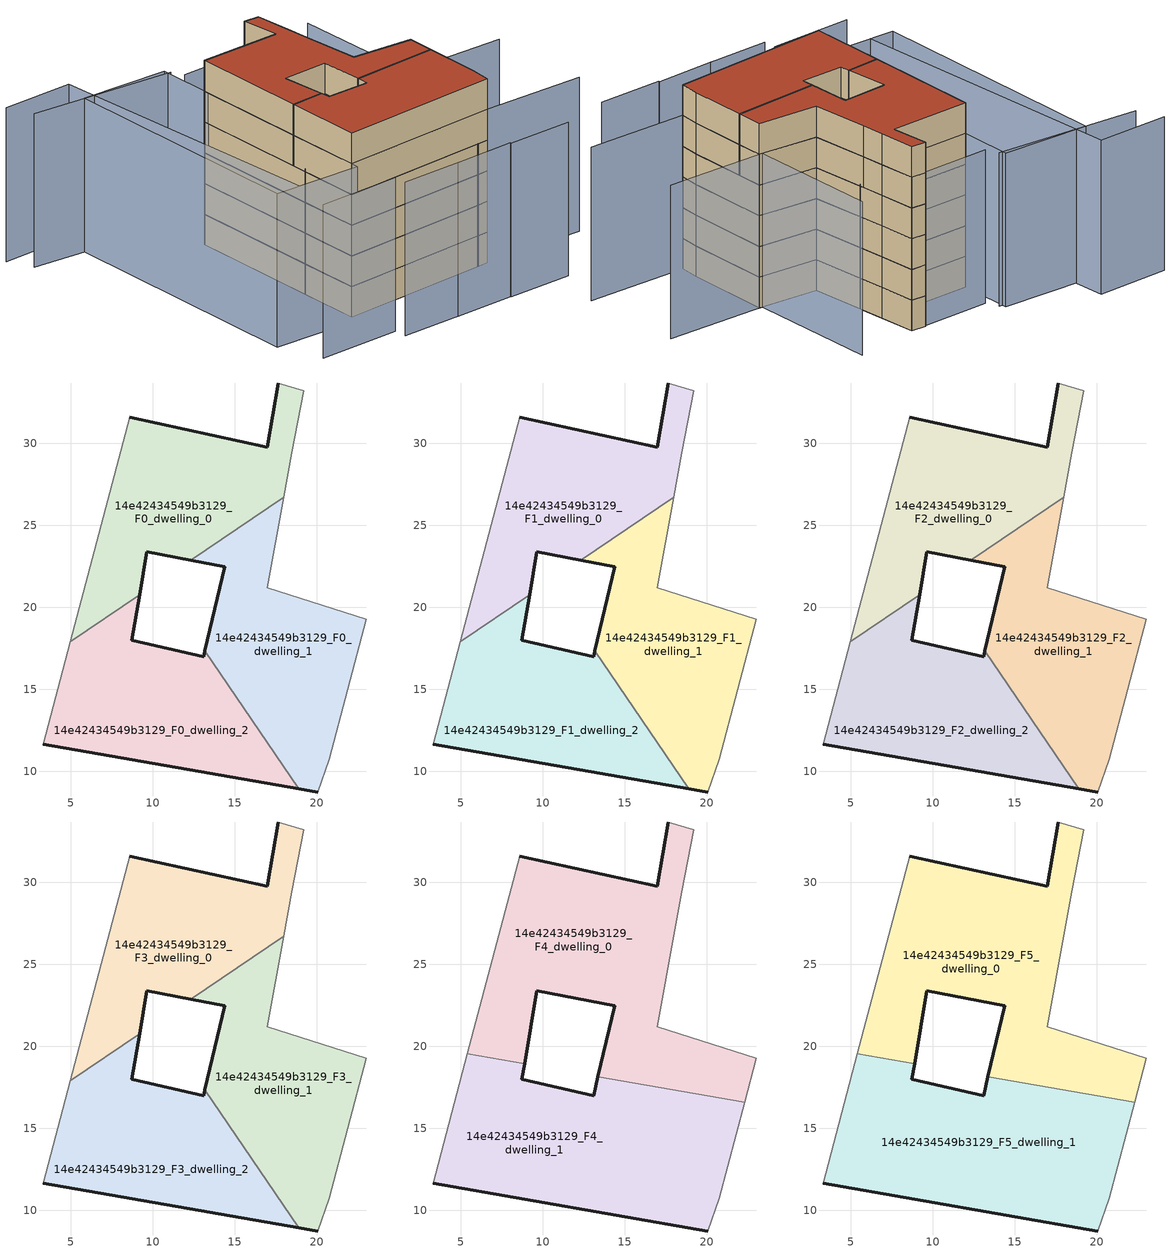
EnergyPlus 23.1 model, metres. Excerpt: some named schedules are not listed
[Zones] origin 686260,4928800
14e42434549b3129_F0_dwelling_0
 floor ground (EU_floor_Construction): 12.32,22.88 17.99,26.73 18.48,29.43 19.21,33.22 17.65,33.68 17,29.78 8.6,31.59 4.98,17.9 9.21,20.77 9.65,23.39 z0
 wall outside (EU_wall_Construction): 12.32,22.88 9.65,23.39 9.21,20.77 / 8.6,31.59 17,29.78 17.65,33.68 z0:3
 wall adiabatic (EU_wall_Construction): 4.98,17.9 8.6,31.59 / 17.65,33.68 19.21,33.22 18.48,29.43 17.99,26.73 z0:3
 wall to 14e42434549b3129_F0_dwelling_1 (EU_wall_Construction): 17.99,26.73 12.32,22.88 z0:3
 wall to 14e42434549b3129_F0_dwelling_2 (EU_wall_Construction): 9.21,20.77 4.98,17.9 z0:3
14e42434549b3129_F0_dwelling_1
 floor ground (EU_floor_Construction): 20.07,8.75 20.77,10.75 23.04,19.27 16.99,21.2 17.99,26.73 12.32,22.88 14.39,22.49 13.19,17.37 18.91,8.95 z0
 wall outside (EU_wall_Construction): 20.07,8.75 18.91,8.95 / 13.19,17.37 14.39,22.49 12.32,22.88 z0:3
 wall adiabatic (EU_wall_Construction): 17.99,26.73 16.99,21.2 23.04,19.27 20.77,10.75 20.07,8.75 z0:3
 wall to 14e42434549b3129_F0_dwelling_2 (EU_wall_Construction): 18.91,8.95 13.19,17.37 z0:3
14e42434549b3129_F0_dwelling_2
 floor ground (EU_floor_Construction): 18.91,8.95 13.19,17.37 13.11,17 8.74,18 9.21,20.77 4.98,17.9 3.33,11.67 z0
 wall outside (EU_wall_Construction): 9.21,20.77 8.74,18 13.11,17 13.19,17.37 / 18.91,8.95 3.33,11.67 z0:3
 wall adiabatic (EU_wall_Construction): 3.33,11.67 4.98,17.9 z0:3
14e42434549b3129_F1_dwelling_0
 floor to 14e42434549b3129_F0_dwelling_0 (EU_floor_Construction): 12.32,22.88 17.99,26.73 18.48,29.43 19.21,33.22 17.65,33.68 17,29.78 8.6,31.59 4.98,17.9 9.21,20.77 9.65,23.39 z3
 wall outside (EU_wall_Construction): 12.32,22.88 9.65,23.39 9.21,20.77 / 8.6,31.59 17,29.78 17.65,33.68 z3:6
 wall adiabatic (EU_wall_Construction): 4.98,17.9 8.6,31.59 / 17.65,33.68 19.21,33.22 18.48,29.43 17.99,26.73 z3:6
 wall to 14e42434549b3129_F1_dwelling_1 (EU_wall_Construction): 17.99,26.73 12.32,22.88 z3:6
 wall to 14e42434549b3129_F1_dwelling_2 (EU_wall_Construction): 9.21,20.77 4.98,17.9 z3:6
14e42434549b3129_F1_dwelling_1
 floor to 14e42434549b3129_F0_dwelling_1 (EU_floor_Construction): 20.07,8.75 20.77,10.75 23.04,19.27 16.99,21.2 17.99,26.73 12.32,22.88 14.39,22.49 13.19,17.37 18.91,8.95 z3
 wall outside (EU_wall_Construction): 20.07,8.75 18.91,8.95 / 13.19,17.37 14.39,22.49 12.32,22.88 z3:6
 wall adiabatic (EU_wall_Construction): 17.99,26.73 16.99,21.2 23.04,19.27 20.77,10.75 20.07,8.75 z3:6
 wall to 14e42434549b3129_F1_dwelling_2 (EU_wall_Construction): 18.91,8.95 13.19,17.37 z3:6
14e42434549b3129_F1_dwelling_2
 floor to 14e42434549b3129_F0_dwelling_2 (EU_floor_Construction): 18.91,8.95 13.19,17.37 13.11,17 8.74,18 9.21,20.77 4.98,17.9 3.33,11.67 z3
 wall outside (EU_wall_Construction): 9.21,20.77 8.74,18 13.11,17 13.19,17.37 / 18.91,8.95 3.33,11.67 z3:6
 wall adiabatic (EU_wall_Construction): 3.33,11.67 4.98,17.9 z3:6
14e42434549b3129_F2_dwelling_0
 floor to 14e42434549b3129_F1_dwelling_0 (EU_floor_Construction): 12.32,22.88 17.99,26.73 18.48,29.43 19.21,33.22 17.65,33.68 17,29.78 8.6,31.59 4.98,17.9 9.21,20.77 9.65,23.39 z6
 wall outside (EU_wall_Construction): 12.32,22.88 9.65,23.39 9.21,20.77 / 8.6,31.59 17,29.78 17.65,33.68 z6:9
 wall adiabatic (EU_wall_Construction): 4.98,17.9 8.6,31.59 / 17.65,33.68 19.21,33.22 18.48,29.43 17.99,26.73 z6:9
 wall to 14e42434549b3129_F2_dwelling_1 (EU_wall_Construction): 17.99,26.73 12.32,22.88 z6:9
 wall to 14e42434549b3129_F2_dwelling_2 (EU_wall_Construction): 9.21,20.77 4.98,17.9 z6:9
14e42434549b3129_F2_dwelling_1
 floor to 14e42434549b3129_F1_dwelling_1 (EU_floor_Construction): 20.07,8.75 20.77,10.75 23.04,19.27 16.99,21.2 17.99,26.73 12.32,22.88 14.39,22.49 13.19,17.37 18.91,8.95 z6
 wall outside (EU_wall_Construction): 20.07,8.75 18.91,8.95 / 13.19,17.37 14.39,22.49 12.32,22.88 z6:9
 wall adiabatic (EU_wall_Construction): 17.99,26.73 16.99,21.2 23.04,19.27 20.77,10.75 20.07,8.75 z6:9
 wall to 14e42434549b3129_F2_dwelling_2 (EU_wall_Construction): 18.91,8.95 13.19,17.37 z6:9
14e42434549b3129_F2_dwelling_2
 floor to 14e42434549b3129_F1_dwelling_2 (EU_floor_Construction): 18.91,8.95 13.19,17.37 13.11,17 8.74,18 9.21,20.77 4.98,17.9 3.33,11.67 z6
 wall outside (EU_wall_Construction): 9.21,20.77 8.74,18 13.11,17 13.19,17.37 / 18.91,8.95 3.33,11.67 z6:9
 wall adiabatic (EU_wall_Construction): 3.33,11.67 4.98,17.9 z6:9
14e42434549b3129_F3_dwelling_0
 floor to 14e42434549b3129_F2_dwelling_0 (EU_floor_Construction): 12.32,22.88 17.99,26.73 18.48,29.43 19.21,33.22 17.65,33.68 17,29.78 8.6,31.59 4.98,17.9 9.21,20.77 9.65,23.39 z9
 wall outside (EU_wall_Construction): 12.32,22.88 9.65,23.39 9.21,20.77 / 8.6,31.59 17,29.78 17.65,33.68 z9:12
 wall adiabatic (EU_wall_Construction): 4.98,17.9 8.6,31.59 / 17.65,33.68 19.21,33.22 18.48,29.43 17.99,26.73 z9:12
 wall to 14e42434549b3129_F3_dwelling_1 (EU_wall_Construction): 17.99,26.73 12.32,22.88 z9:12
 wall to 14e42434549b3129_F3_dwelling_2 (EU_wall_Construction): 9.21,20.77 4.98,17.9 z9:12
14e42434549b3129_F3_dwelling_1
 floor to 14e42434549b3129_F2_dwelling_1 (EU_floor_Construction): 20.07,8.75 20.77,10.75 23.04,19.27 16.99,21.2 17.99,26.73 12.32,22.88 14.39,22.49 13.19,17.37 18.91,8.95 z9
 wall outside (EU_wall_Construction): 20.07,8.75 18.91,8.95 / 13.19,17.37 14.39,22.49 12.32,22.88 z9:12
 wall adiabatic (EU_wall_Construction): 17.99,26.73 16.99,21.2 23.04,19.27 20.77,10.75 20.07,8.75 z9:12
 wall to 14e42434549b3129_F3_dwelling_2 (EU_wall_Construction): 18.91,8.95 13.19,17.37 z9:12
14e42434549b3129_F3_dwelling_2
 floor to 14e42434549b3129_F2_dwelling_2 (EU_floor_Construction): 18.91,8.95 13.19,17.37 13.11,17 8.74,18 9.21,20.77 4.98,17.9 3.33,11.67 z9
 wall outside (EU_wall_Construction): 9.21,20.77 8.74,18 13.11,17 13.19,17.37 / 18.91,8.95 3.33,11.67 z9:12
 wall adiabatic (EU_wall_Construction): 3.33,11.67 4.98,17.9 z9:12
14e42434549b3129_F4_dwelling_0
 floor to 14e42434549b3129_F3_dwelling_0 (EU_floor_Construction): 17.99,26.73 18.01,26.87 18.05,27.08 18.48,29.43 19.21,33.22 17.65,33.68 17,29.78 8.6,31.59 5.42,19.55 7.01,19.27 9.21,20.77 9.65,23.39 12.32,22.88 z12
 floor to 14e42434549b3129_F3_dwelling_1 (EU_floor_Construction): 22.32,16.6 23.04,19.27 16.99,21.2 17.99,26.73 12.32,22.88 14.39,22.49 13.38,18.16 z12
 floor to 14e42434549b3129_F3_dwelling_2 (EU_floor_Construction): 8.9,18.94 9.21,20.77 7.01,19.27 z12
 wall outside (EU_wall_Construction): 13.38,18.16 14.39,22.49 9.65,23.39 8.9,18.94 / 8.6,31.59 17,29.78 17.65,33.68 z12:15
 wall adiabatic (EU_wall_Construction): 5.42,19.55 8.6,31.59 / 17.65,33.68 19.21,33.22 18.48,29.43 18.05,27.08 16.99,21.2 23.04,19.27 22.32,16.6 z12:15
 wall to 14e42434549b3129_F4_dwelling_1 (EU_wall_Construction): 22.32,16.6 13.38,18.16 / 8.9,18.94 5.42,19.55 z12:15
14e42434549b3129_F4_dwelling_1
 floor to 14e42434549b3129_F3_dwelling_1 (EU_floor_Construction): 20.07,8.75 20.77,10.75 22.32,16.6 13.38,18.16 13.19,17.37 18.91,8.95 z12
 floor to 14e42434549b3129_F3_dwelling_2 (EU_floor_Construction): 18.91,8.95 13.19,17.37 13.11,17 8.74,18 8.9,18.94 7.01,19.27 4.98,17.9 3.33,11.67 z12
 floor to 14e42434549b3129_F3_dwelling_0 (EU_floor_Construction): 7.01,19.27 5.42,19.55 4.98,17.9 z12
 wall outside (EU_wall_Construction): 8.9,18.94 8.74,18 13.11,17 13.38,18.16 / 20.07,8.75 3.33,11.67 z12:15
 wall adiabatic (EU_wall_Construction): 3.33,11.67 5.42,19.55 / 22.32,16.6 20.77,10.75 20.07,8.75 z12:15
14e42434549b3129_F5_dwelling_0
 floor to 14e42434549b3129_F4_dwelling_0 (EU_floor_Construction): 22.32,16.6 23.04,19.27 16.99,21.2 18.05,27.08 18.48,29.43 19.21,33.22 17.65,33.68 17,29.78 8.6,31.59 5.42,19.55 8.9,18.94 9.65,23.39 14.39,22.49 13.38,18.16 z15
 wall outside (EU_wall_Construction): 13.38,18.16 14.39,22.49 9.65,23.39 8.9,18.94 / 8.6,31.59 17,29.78 17.65,33.68 z15:18
 wall adiabatic (EU_wall_Construction): 5.42,19.55 8.6,31.59 / 17.65,33.68 19.21,33.22 18.48,29.43 18.05,27.08 16.99,21.2 23.04,19.27 22.32,16.6 z15:18
 wall to 14e42434549b3129_F5_dwelling_1 (EU_wall_Construction): 22.32,16.6 13.38,18.16 / 8.9,18.94 5.42,19.55 z15:18
 roof outside (EU_roof_Construction): 19.21,33.22 18.48,29.43 18.05,27.08 16.99,21.2 23.04,19.27 22.32,16.6 13.38,18.16 14.39,22.49 9.65,23.39 8.9,18.94 5.42,19.55 8.6,31.59 17,29.78 17.65,33.68 z18
14e42434549b3129_F5_dwelling_1
 floor to 14e42434549b3129_F4_dwelling_1 (EU_floor_Construction): 20.07,8.75 20.77,10.75 22.32,16.6 13.38,18.16 13.11,17 8.74,18 8.9,18.94 5.42,19.55 3.33,11.67 z15
 wall outside (EU_wall_Construction): 8.9,18.94 8.74,18 13.11,17 13.38,18.16 / 20.07,8.75 3.33,11.67 z15:18
 wall adiabatic (EU_wall_Construction): 3.33,11.67 5.42,19.55 / 22.32,16.6 20.77,10.75 20.07,8.75 z15:18
 roof outside (EU_roof_Construction): 22.32,16.6 20.77,10.75 20.07,8.75 3.33,11.67 5.42,19.55 8.9,18.94 8.74,18 13.11,17 13.38,18.16 z18
shading: 15.27,2.72 21.96,1.26 / -5.4,8.51 3.12,6.73 / 9.04,4.08 15.29,2.8 / 2.84,5.43 9.2,4.08 / 30.47,6.15 20.07,8.75 / 20.07,8.75 26.06,32.73 / -4.66,43.83 2.82,42.29 / 2.82,42.29 -3.29,12.6 / 33.09,16.74 15.43,21.18 / 19.21,33.22 10.51,35.07 / 10.23,36.44 -4.24,41.02 / 10.03,37.01 3.14,10.93 / 3.14,10.93 -5.81,13.29 / -5.81,13.29 1.09,39.38 / 1.09,39.38 10.03,37.01 z0:15
[Building]
EU S2 Campaign: North Axis=0; Terrain=City; Solar Distribution=FullExterior
[Site:Location]
Bologna: Latitude=44.5; Longitude=11.25; Time Zone=1; Elevation=37
[SizingPeriod:WeatherFileDays]
AnnualSizingPeriod: Begin Month=1; Begin Day of Month=1; End Month=12; End Day of Month=31; Day of Week for Start Day=Monday; Use Weather File Daylight Saving Period=No; Use Weather File Rain and Snow Indicators=No
[MATERIAL]
EU_InternalMass_Material: Roughness=MediumRough; Thickness=0.1; Conductivity=1; Density=1800; Specific Heat=900; Thermal Absorptance=0.9; Solar Absorptance=0.7; Visible Absorptance=0.7
[MATERIAL:NOMASS] Roughness=MediumRough; Thermal Absorptance=0.9; Solar Absorptance=0.7; Visible Absorptance=0.7
Name | Thermal Resistance
EU_wall_NoMass | 0.905828
EU_roof_NoMass | 0.37593
EU_floor_NoMass | 0.67114
[CONSTRUCTION]
EU_wall_Construction: EU_wall_NoMass
EU_roof_Construction: EU_roof_NoMass
EU_floor_Construction: EU_floor_NoMass
EU_InternalMass_Construction: EU_InternalMass_Material
[ZONE] Type=1; Multiplier=1; Ceiling Height=autocalculate; Floor Area=autocalculate; Part of Total Floor Area=Yes
Name | Volume
14e42434549b3129_F0_dwelling_0; 14e42434549b3129_F1_dwelling_0; 14e42434549b3129_F2_dwelling_0; 14e42434549b3129_F3_dwelling_0 | 268.716
14e42434549b3129_F4_dwelling_0; 14e42434549b3129_F5_dwelling_0 | 403.094
14e42434549b3129_F0_dwelling_1; 14e42434549b3129_F1_dwelling_1; 14e42434549b3129_F2_dwelling_1; 14e42434549b3129_F3_dwelling_1 | 268.724
14e42434549b3129_F4_dwelling_1; 14e42434549b3129_F5_dwelling_1 | 403.091
14e42434549b3129_F0_dwelling_2; 14e42434549b3129_F1_dwelling_2; 14e42434549b3129_F2_dwelling_2; 14e42434549b3129_F3_dwelling_2 | 268.734
[INTERNALMASS] Construction=EU_InternalMass_Construction
Name | Zone or ZoneList | Surface Area
14e42434549b3129_F0_dwelling_0_EU_InternalMass | 14e42434549b3129_F0_dwelling_0 | 89.5713
14e42434549b3129_F0_dwelling_1_EU_InternalMass | 14e42434549b3129_F0_dwelling_1 | 89.5763
14e42434549b3129_F0_dwelling_2_EU_InternalMass | 14e42434549b3129_F0_dwelling_2 | 89.5818
14e42434549b3129_F1_dwelling_0_EU_InternalMass | 14e42434549b3129_F1_dwelling_0 | 89.5713
14e42434549b3129_F1_dwelling_1_EU_InternalMass | 14e42434549b3129_F1_dwelling_1 | 89.5763
14e42434549b3129_F1_dwelling_2_EU_InternalMass | 14e42434549b3129_F1_dwelling_2 | 89.5818
14e42434549b3129_F2_dwelling_0_EU_InternalMass | 14e42434549b3129_F2_dwelling_0 | 89.5713
14e42434549b3129_F2_dwelling_1_EU_InternalMass | 14e42434549b3129_F2_dwelling_1 | 89.5763
14e42434549b3129_F2_dwelling_2_EU_InternalMass | 14e42434549b3129_F2_dwelling_2 | 89.5818
14e42434549b3129_F3_dwelling_0_EU_InternalMass | 14e42434549b3129_F3_dwelling_0 | 89.5713
14e42434549b3129_F3_dwelling_1_EU_InternalMass | 14e42434549b3129_F3_dwelling_1 | 89.5763
14e42434549b3129_F3_dwelling_2_EU_InternalMass | 14e42434549b3129_F3_dwelling_2 | 89.5818
14e42434549b3129_F4_dwelling_0_EU_InternalMass | 14e42434549b3129_F4_dwelling_0 | 134.365
14e42434549b3129_F4_dwelling_1_EU_InternalMass | 14e42434549b3129_F4_dwelling_1 | 134.363
14e42434549b3129_F5_dwelling_0_EU_InternalMass | 14e42434549b3129_F5_dwelling_0 | 134.365
14e42434549b3129_F5_dwelling_1_EU_InternalMass | 14e42434549b3129_F5_dwelling_1 | 134.363
[OTHEREQUIPMENT] Fuel Type=Electricity; Design Level Calculation Method=Watts/Area; Power per Zone Floor Area=1; Fraction Latent=0; Fraction Radiant=0; Fraction Lost=0; Carbon Dioxide Generation Rate=0; EndUse Subcategory=EU_Step8_InternalGains
Name | Zone or ZoneList or Space or SpaceList | Schedule
EU_Step8_InternalGain_14e42434549b3129_F0_dwelling_0_f000 | 14e42434549b3129_F0_dwelling_0 | EU_Step8_GainSchedule_14e42434549b3129_F0_dwelling_0_f000
EU_Step8_InternalGain_14e42434549b3129_F0_dwelling_1_f000 | 14e42434549b3129_F0_dwelling_1 | EU_Step8_GainSchedule_14e42434549b3129_F0_dwelling_1_f000
EU_Step8_InternalGain_14e42434549b3129_F0_dwelling_2_f000 | 14e42434549b3129_F0_dwelling_2 | EU_Step8_GainSchedule_14e42434549b3129_F0_dwelling_2_f000
EU_Step8_InternalGain_14e42434549b3129_F1_dwelling_0_f000 | 14e42434549b3129_F1_dwelling_0 | EU_Step8_GainSchedule_14e42434549b3129_F1_dwelling_0_f000
EU_Step8_InternalGain_14e42434549b3129_F1_dwelling_1_f000 | 14e42434549b3129_F1_dwelling_1 | EU_Step8_GainSchedule_14e42434549b3129_F1_dwelling_1_f000
EU_Step8_InternalGain_14e42434549b3129_F1_dwelling_2_f000 | 14e42434549b3129_F1_dwelling_2 | EU_Step8_GainSchedule_14e42434549b3129_F1_dwelling_2_f000
EU_Step8_InternalGain_14e42434549b3129_F2_dwelling_0_f000 | 14e42434549b3129_F2_dwelling_0 | EU_Step8_GainSchedule_14e42434549b3129_F2_dwelling_0_f000
EU_Step8_InternalGain_14e42434549b3129_F2_dwelling_1_f000 | 14e42434549b3129_F2_dwelling_1 | EU_Step8_GainSchedule_14e42434549b3129_F2_dwelling_1_f000
EU_Step8_InternalGain_14e42434549b3129_F2_dwelling_2_f000 | 14e42434549b3129_F2_dwelling_2 | EU_Step8_GainSchedule_14e42434549b3129_F2_dwelling_2_f000
EU_Step8_InternalGain_14e42434549b3129_F3_dwelling_0_f000 | 14e42434549b3129_F3_dwelling_0 | EU_Step8_GainSchedule_14e42434549b3129_F3_dwelling_0_f000
EU_Step8_InternalGain_14e42434549b3129_F3_dwelling_1_f000 | 14e42434549b3129_F3_dwelling_1 | EU_Step8_GainSchedule_14e42434549b3129_F3_dwelling_1_f000
EU_Step8_InternalGain_14e42434549b3129_F3_dwelling_2_f000 | 14e42434549b3129_F3_dwelling_2 | EU_Step8_GainSchedule_14e42434549b3129_F3_dwelling_2_f000
EU_Step8_InternalGain_14e42434549b3129_F4_dwelling_0_f000 | 14e42434549b3129_F4_dwelling_0 | EU_Step8_GainSchedule_14e42434549b3129_F4_dwelling_0_f000
EU_Step8_InternalGain_14e42434549b3129_F4_dwelling_1_f000 | 14e42434549b3129_F4_dwelling_1 | EU_Step8_GainSchedule_14e42434549b3129_F4_dwelling_1_f000
EU_Step8_InternalGain_14e42434549b3129_F5_dwelling_0_f000 | 14e42434549b3129_F5_dwelling_0 | EU_Step8_GainSchedule_14e42434549b3129_F5_dwelling_0_f000
EU_Step8_InternalGain_14e42434549b3129_F5_dwelling_1_f000 | 14e42434549b3129_F5_dwelling_1 | EU_Step8_GainSchedule_14e42434549b3129_F5_dwelling_1_f000
[ZONEVENTILATION:DESIGNFLOWRATE] Schedule=EU_AlwaysOn; Design Flow Rate Calculation Method=AirChanges/Hour; Air Changes per Hour=0.73129; Ventilation Type=Natural; Fan Pressure Rise=0; Fan Total Efficiency=1; Constant Term Coefficient=1; Temperature Term Coefficient=0; Velocity Term Coefficient=0; Velocity Squared Term Coefficient=0; Minimum Indoor Temperature=-100; Maximum Indoor Temperature=100; Delta Temperature=-100; Minimum Outdoor Temperature=-100; Maximum Outdoor Temperature=100; Maximum Wind Speed=40
Name | Zone or ZoneList or Space or SpaceList
EU_ConstantAir_14e42434549b3129_F0_dwelling_0 | 14e42434549b3129_F0_dwelling_0
EU_ConstantAir_14e42434549b3129_F0_dwelling_1 | 14e42434549b3129_F0_dwelling_1
EU_ConstantAir_14e42434549b3129_F0_dwelling_2 | 14e42434549b3129_F0_dwelling_2
EU_ConstantAir_14e42434549b3129_F1_dwelling_0 | 14e42434549b3129_F1_dwelling_0
EU_ConstantAir_14e42434549b3129_F1_dwelling_1 | 14e42434549b3129_F1_dwelling_1
EU_ConstantAir_14e42434549b3129_F1_dwelling_2 | 14e42434549b3129_F1_dwelling_2
EU_ConstantAir_14e42434549b3129_F2_dwelling_0 | 14e42434549b3129_F2_dwelling_0
EU_ConstantAir_14e42434549b3129_F2_dwelling_1 | 14e42434549b3129_F2_dwelling_1
EU_ConstantAir_14e42434549b3129_F2_dwelling_2 | 14e42434549b3129_F2_dwelling_2
EU_ConstantAir_14e42434549b3129_F3_dwelling_0 | 14e42434549b3129_F3_dwelling_0
EU_ConstantAir_14e42434549b3129_F3_dwelling_1 | 14e42434549b3129_F3_dwelling_1
EU_ConstantAir_14e42434549b3129_F3_dwelling_2 | 14e42434549b3129_F3_dwelling_2
EU_ConstantAir_14e42434549b3129_F4_dwelling_0 | 14e42434549b3129_F4_dwelling_0
EU_ConstantAir_14e42434549b3129_F4_dwelling_1 | 14e42434549b3129_F4_dwelling_1
EU_ConstantAir_14e42434549b3129_F5_dwelling_0 | 14e42434549b3129_F5_dwelling_0
EU_ConstantAir_14e42434549b3129_F5_dwelling_1 | 14e42434549b3129_F5_dwelling_1
[HVACTEMPLATE:THERMOSTAT] Constant Heating Setpoint=20; Constant Cooling Setpoint=50
EU_HeatOnly_14e42434549b3129_F0_dwelling_0; EU_HeatOnly_14e42434549b3129_F0_dwelling_1; EU_HeatOnly_14e42434549b3129_F0_dwelling_2; EU_HeatOnly_14e42434549b3129_F1_dwelling_0; EU_HeatOnly_14e42434549b3129_F1_dwelling_1; EU_HeatOnly_14e42434549b3129_F1_dwelling_2; EU_HeatOnly_14e42434549b3129_F2_dwelling_0; EU_HeatOnly_14e42434549b3129_F2_dwelling_1; EU_HeatOnly_14e42434549b3129_F2_dwelling_2; EU_HeatOnly_14e42434549b3129_F3_dwelling_0; EU_HeatOnly_14e42434549b3129_F3_dwelling_1; EU_HeatOnly_14e42434549b3129_F3_dwelling_2; EU_HeatOnly_14e42434549b3129_F4_dwelling_0; EU_HeatOnly_14e42434549b3129_F4_dwelling_1; EU_HeatOnly_14e42434549b3129_F5_dwelling_0; EU_HeatOnly_14e42434549b3129_F5_dwelling_1
